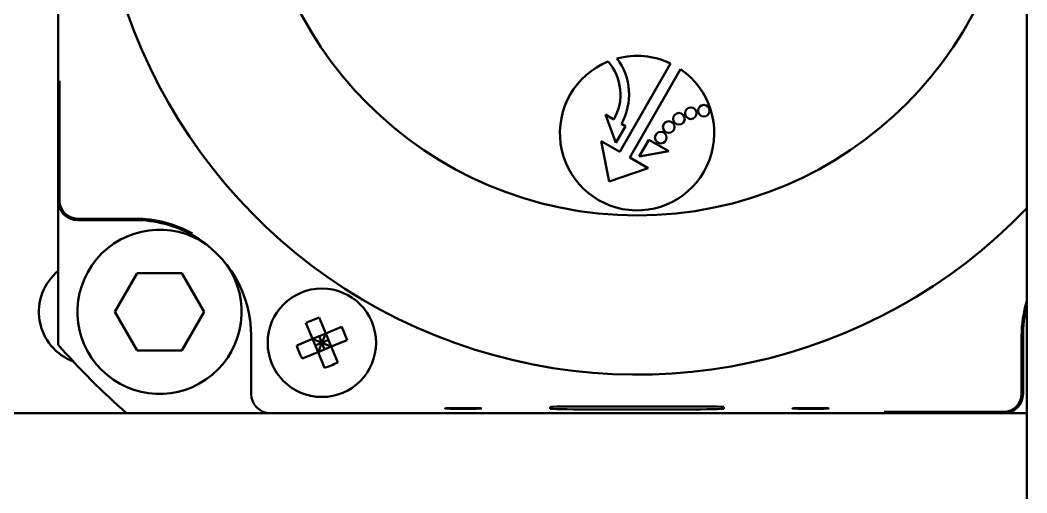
# Model space of a CAD drawing. Header units: millimetres. Extents: x 845401 to 948039, y 511594 to 550263.
# Drawn here: x 913247 to 913299.2, y 544542.1 to 544566.6 of the extents above; entities that cross this region are included whole.
import ezdxf

# ---------------------------------------------------------------- set-up
doc = ezdxf.new("R2010")
doc.units = ezdxf.units.MM
doc.layers.add('可见 (ISO)', color=7, linetype='Continuous', lineweight=50)

# ---------------------------------------------------------------- blocks, each defined once
blk = doc.blocks.new('A$C2A4E01FC')
at = {"layer": '可见 (ISO)', "color": 251}
for p, q in [((942.5, 703.351), (942.5, 450.351)), ((892.3, 570.351), (892.3, 538.551)), ((921.397, 534.887), (924.035, 539.455)), ((924.554, 539.155), (921.916, 534.587)), ((892.3, 532.351), (892.3, 538.551)), ((892.373, 538.551), (892.373, 532.351)), ((921.2, 535.346), (920.661, 536.812)), ((920.661, 536.812), (921.094, 536.562)), ((921.7, 536.212), (921.2, 535.346)), ((921.484, 536.337), (921.7, 536.212)), ((920.857, 533.351), (920.444, 535.437)), ((920.444, 535.437), (921.397, 534.887)), ((922.413, 534.646), (922.913, 535.512)), ((922.913, 535.512), (923.952, 534.912)), ((923.952, 534.912), (922.413, 534.646)), ((921.916, 534.587), (922.869, 534.037)), ((922.869, 534.037), (920.857, 533.351)), ((892.3, 524.893), (892.3, 532.351)), ((893.3, 531.424), (896.3, 531.424)), ((896.3, 531.351), (893.3, 531.351)), ((895.242, 526.602), (896.397, 528.602)), ((896.397, 528.602), (898.706, 528.602)), ((898.706, 528.602), (899.861, 526.602)), ((896.397, 524.602), (895.242, 526.602)), ((899.861, 526.602), (898.706, 524.602)), ((905.141, 526.027), (905.481, 525.205)), ((906.165, 525.487), (905.825, 526.31)), ((906.165, 525.487), (905.481, 525.205)), ((905.964, 525.004), (906.165, 525.487)), ((906.987, 525.827), (906.165, 525.487)), ((906.448, 524.804), (906.165, 525.487)), ((902.3, 525.351), (902.3, 522.351)), ((905.481, 525.205), (904.659, 524.865)), ((905.481, 525.205), (905.764, 524.521)), ((905.481, 525.205), (905.964, 525.004)), ((905.964, 525.004), (905.622, 524.863)), ((905.964, 525.004), (905.764, 524.521)), ((905.964, 525.004), (905.823, 525.346)), ((905.964, 525.004), (906.306, 525.146)), ((906.448, 524.804), (905.964, 525.004)), ((905.964, 525.004), (906.106, 524.662)), ((906.448, 524.804), (907.27, 525.143)), ((942.227, 522.351), (942.227, 525.351)), ((942.3, 525.351), (942.3, 522.351)), ((898.706, 524.602), (896.397, 524.602)), ((904.941, 524.181), (905.764, 524.521)), ((905.764, 524.521), (906.448, 524.804)), ((905.764, 524.521), (906.103, 523.699)), ((906.787, 523.981), (906.448, 524.804)), ((942.5, 521.351), (772, 521.351)), ((903.3, 521.351), (895.843, 521.351)), ((903.3, 521.351), (935.1, 521.351)), ((917.8, 521.587), (917.8, 521.674)), ((919.8, 521.709), (924.8, 521.709)), ((924.8, 521.552), (919.8, 521.552)), ((926.8, 521.674), (926.8, 521.587)), ((935.1, 521.424), (941.3, 521.424)), ((941.3, 521.351), (935.1, 521.351)), ((942.5, 521.351), (941.3, 521.351))]:
    blk.add_line(p, q, dxfattribs=at)
for centre, radius in [((922.3, 551.351), 19.758), ((924.468, 536.594), 0.3), ((925.087, 536.882), 0.3), ((925.757, 537.013), 0.3), ((923.938, 536.165), 0.3), ((923.527, 535.619), 0.3), ((905.964, 525.004), 2.808)]:
    blk.add_circle(centre, radius, dxfattribs=at)
for centre, radius, start, end in [((922.3, 551.351), 28, 43.8274, 316.1726), ((922.3, 535.851), 4, 112.0689, 55.6988), ((918.836, 537.851), 2.6, 330.292, 41.0344), ((922.3, 535.851), 4, 64.3012, 105.1777), ((918.836, 537.851), 3.05, 330.2489, 37.5889), ((893.3, 532.351), 1, 180, 270), ((893.3, 532.351), 0.927, 180, 270), ((896.3, 525.351), 6.073, 60.868, 90), ((896.3, 525.351), 6, 60.5072, 90), ((897.551, 526.602), 4.25, 55.1417, 34.8583), ((896.3, 525.351), 6, 0, 60.5072), ((894.05, 526.601), 2.75, 129.5212, 249.5617), ((948.3, 525.351), 6.073, 162.7458, 180), ((948.3, 525.351), 6, 165.1649, 180), ((922.3, 551.351), 40, 221.4096, 228.5904), ((903.3, 522.351), 1, 180, 270), ((941.3, 522.351), 1, 270, 0), ((941.3, 522.351), 0.927, 270, 0)]:
    blk.add_arc(centre, radius, start, end, dxfattribs=at)
for centre, major_axis, ratio, start_param, end_param in [((892.8, 538.551), (-0.5, 0), 0.999848, 0, 0.548323), ((906.571, 523.535), (-4.229, -1.747), 0.624695, 4.631443, 4.793335), ((904.495, 524.397), (1.747, -4.229), 0.624695, 1.48985, 1.651743), ((907.433, 525.611), (-1.747, 4.229), 0.624695, 1.48985, 1.651743), ((905.357, 526.473), (-4.229, -1.747), 0.624695, 1.48985, 1.651743), ((919.8, 521.674), (2, 0), 0.017455, 1.570796, 3.141593), ((919.8, 521.587), (2, 0), 0.017455, 3.141593, 4.712389), ((924.8, 521.674), (2, 0), 0.017455, 0, 1.570796), ((924.8, 521.587), (2, 0), 0.017455, 4.712389, 6.283185), ((935.1, 521.851), (0, -0.5), 0.999848, 0, 0.548323)]:
    blk.add_ellipse(centre, major_axis=major_axis, ratio=ratio, start_param=start_param, end_param=end_param, dxfattribs=at)
for centre in [(913.3, 521.601), (931.3, 521.601)]:
    blk.add_ellipse(centre, major_axis=(0.95, 0), ratio=0.017455, dxfattribs=at)
blk.add_open_spline([(899.068, 530.757), (899.091, 530.718), (899.118, 530.682), (899.181, 530.621), (899.216, 530.595), (899.254, 530.573)], degree=3, knots=[-0.02643755, -0.02643755, -0.02643755, -0.02643755, -0.01298723, -0.01298723, 0, 0, 0, 0], dxfattribs=at)

msp = doc.modelspace()

# ---------------------------------------------------------------- block references
msp.add_blockref('A$C2A4E01FC', (912356.693, 544024.865))

doc.saveas('drawing.dxf')
